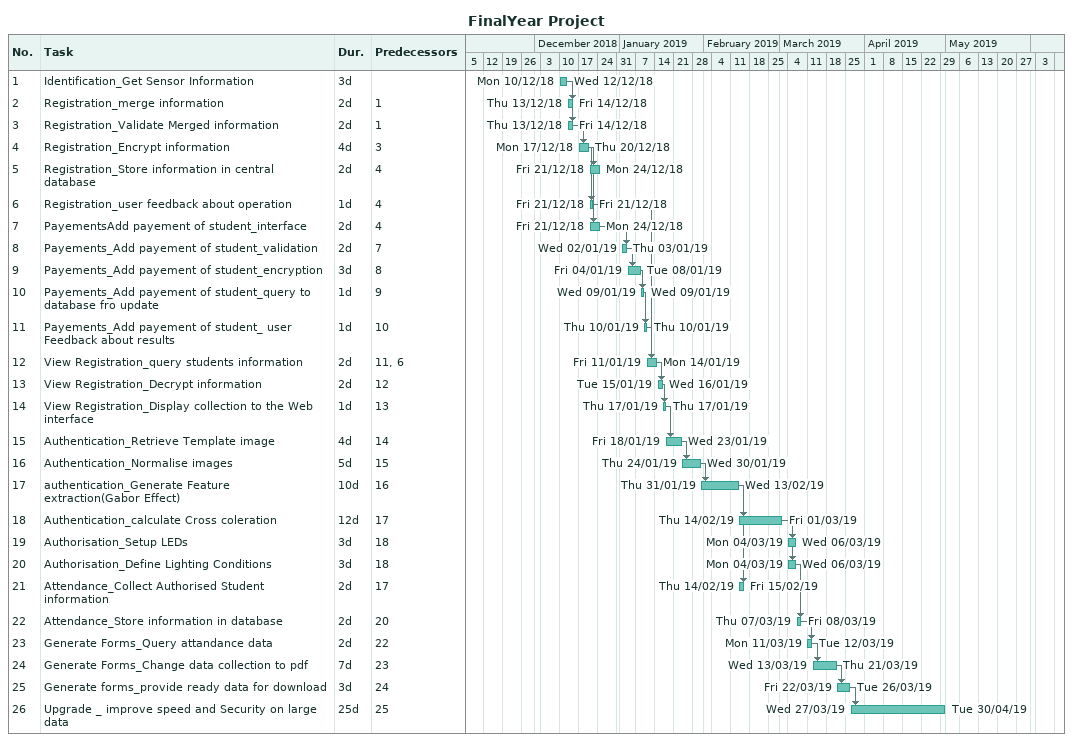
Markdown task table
FinalYear Project

| ID | Task | Duration | Start | Finish | Predecessors |
|---|---|---|---|---|---|
| 1 | Identification_Get Sensor Information | 3d | 2018-12-10 | 2018-12-12 |  |
| 2 | Registration_merge information | 2d | 2018-12-13 | 2018-12-14 | 1 |
| 3 | Registration_Validate Merged information | 2d | 2018-12-13 | 2018-12-14 | 1 |
| 4 | Registration_Encrypt information | 4d | 2018-12-17 | 2018-12-20 | 3 |
| 5 | Registration_Store information in central database | 2d | 2018-12-21 | 2018-12-24 | 4 |
| 6 | Registration_user feedback about operation | 1d | 2018-12-21 | 2018-12-21 | 4 |
| 7 | PayementsAdd payement of student_interface | 2d | 2018-12-21 | 2018-12-24 | 4 |
| 8 | Payements_Add payement of student_validation | 2d | 2019-01-02 | 2019-01-03 | 7 |
| 9 | Payements_Add payement of student_encryption | 3d | 2019-01-04 | 2019-01-08 | 8 |
| 10 | Payements_Add payement of student_query to database fro update | 1d | 2019-01-09 | 2019-01-09 | 9 |
| 11 | Payements_Add payement of student_ user Feedback about results | 1d | 2019-01-10 | 2019-01-10 | 10 |
| 12 | View Registration_query students information | 2d | 2019-01-11 | 2019-01-14 | 11, 6 |
| 13 | View Registration_Decrypt information | 2d | 2019-01-15 | 2019-01-16 | 12 |
| 14 | View Registration_Display collection to the Web interface | 1d | 2019-01-17 | 2019-01-17 | 13 |
| 15 | Authentication_Retrieve Template image | 4d | 2019-01-18 | 2019-01-23 | 14 |
| 16 | Authentication_Normalise images | 5d | 2019-01-24 | 2019-01-30 | 15 |
| 17 | authentication_Generate Feature extraction(Gabor Effect) | 10d | 2019-01-31 | 2019-02-13 | 16 |
| 18 | Authentication_calculate Cross coleration | 12d | 2019-02-14 | 2019-03-01 | 17 |
| 19 | Authorisation_Setup LEDs | 3d | 2019-03-04 | 2019-03-06 | 18 |
| 20 | Authorisation_Define Lighting Conditions | 3d | 2019-03-04 | 2019-03-06 | 18 |
| 21 | Attendance_Collect Authorised Student information | 2d | 2019-02-14 | 2019-02-15 | 17 |
| 22 | Attendance_Store information in database | 2d | 2019-03-07 | 2019-03-08 | 20 |
| 23 | Generate Forms_Query attandance data | 2d | 2019-03-11 | 2019-03-12 | 22 |
| 24 | Generate Forms_Change data collection to pdf | 7d | 2019-03-13 | 2019-03-21 | 23 |
| 25 | Generate forms_provide ready data for download | 3d | 2019-03-22 | 2019-03-26 | 24 |
| 26 | Upgrade _ improve speed and Security on large data | 25d | 2019-03-27 | 2019-04-30 | 25 |
